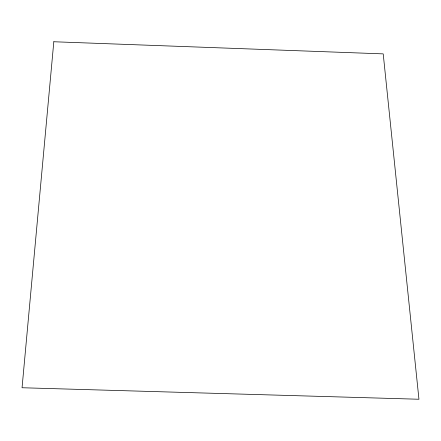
<?xml version="1.0" encoding="UTF-8"?>
<svg xmlns="http://www.w3.org/2000/svg" width="441" height="441" viewBox="0 0 441 441"><rect width="100%" height="100%" fill="white"/><g stroke="black" fill="none" stroke-linecap="round" stroke-linejoin="round"><path stroke-width="0.66" d="M53.813 41.752L22.05 387.744L418.95 399.248L383.212 53.879L53.813 41.752"/></g></svg>
